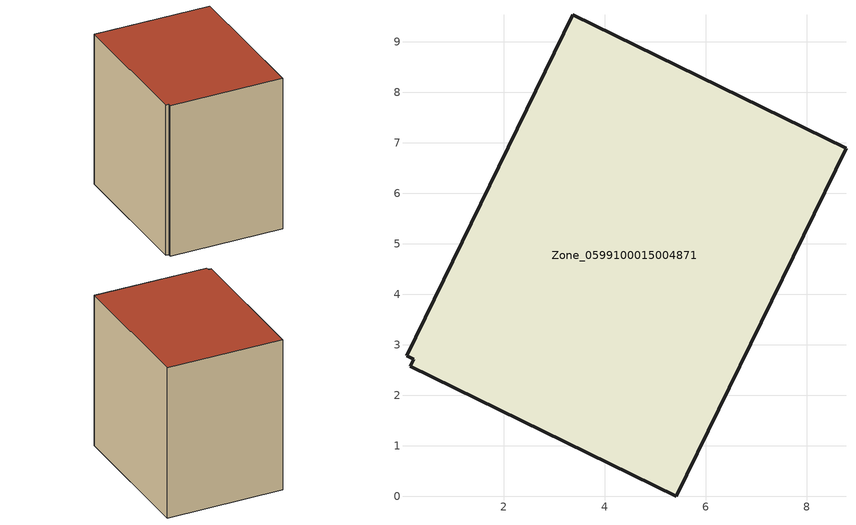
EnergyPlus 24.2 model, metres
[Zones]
Zone_0599100015004871
 floor ground (C_G): 0.15,2.57 0.21,2.71 0.07,2.79 3.36,9.54 8.78,6.9 5.41,0 z1.5
 wall outside (C_F): 5.41,0 8.78,6.9 3.36,9.54 0.07,2.79 0.21,2.71 0.15,2.57 5.41,0 z1.5:9.57
 roof outside (C_R): 0.21,2.71 0.15,2.57 5.41,0 8.78,6.9 3.36,9.54 0.07,2.79 z9.57
[BUILDING]
Pand.0599100015004871: North Axis=0; Terrain=City; Loads Convergence Tolerance Value=0.04; Temperature Convergence Tolerance Value=0.4; Solar Distribution=FullExterior; Maximum Number of Warmup Days=25; Minimum Number of Warmup Days=1
[Site:Location]
Rotterdam.The.Hague.AP_ZH_NLD Design_Conditions: Latitude=51.96; Longitude=4.45; Time Zone=1; Elevation=-4.5
[SITE:GROUNDTEMPERATURE:BUILDINGSURFACE]
18, 18, 18, 18, 18, 18, 18, 18, 18, 18, 18, 18
[MATERIAL] Thermal Absorptance=0.9; Solar Absorptance=0.7; Visible Absorptance=0.7
Name | Roughness | Thickness | Conductivity | Density | Specific Heat
G.TI.1975-1991 | MediumSmooth | 0.15 | 0.288461 | 540 | 1210
F.TI.1975-1991 | Rough | 0.3 | 0.230769 | 1920 | 840
R.TI.1975-1991 | MediumRough | 0.2 | 0.153846 | 1500 | 1000
[CONSTRUCTION]
C_G: G.TI.1975-1991
C_F: F.TI.1975-1991
C_R: R.TI.1975-1991
[ZONE]
Zone_0599100015004871: Type=1; Multiplier=1; Ceiling Height=Autocalculate; Volume=Autocalculate; Floor Area=autocalculate; Part of Total Floor Area=Yes
[ZONEINFILTRATION:DESIGNFLOWRATE]
Infil_Zone_0599100015004871: Zone or ZoneList or Space or SpaceList=Zone_0599100015004871; Schedule=AlwaysOn; Design Flow Rate Calculation Method=Flow/Area; Flow Rate per Floor Area=0.003; Constant Term Coefficient=1; Temperature Term Coefficient=0; Velocity Term Coefficient=0; Velocity Squared Term Coefficient=0
[HVACTEMPLATE:ZONE:IDEALLOADSAIRSYSTEM]
Zone_0599100015004871: Maximum Heating Supply Air Temperature=50; Minimum Cooling Supply Air Temperature=13; Maximum Heating Supply Air Humidity Ratio=0.0156; Minimum Cooling Supply Air Humidity Ratio=0.0077; Heating Limit=NoLimit; Cooling Limit=NoLimit; Dehumidification Control Type=ConstantSensibleHeatRatio; Cooling Sensible Heat Ratio=0.7; Dehumidification Setpoint=60; Humidification Control Type=None; Humidification Setpoint=30; Outdoor Air Method=None; Outdoor Air Flow Rate per Person=0.00944; Outdoor Air Flow Rate per Zone Floor Area=0; Outdoor Air Flow Rate per Zone=0; Demand Controlled Ventilation Type=None; Outdoor Air Economizer Type=NoEconomizer; Heat Recovery Type=None; Sensible Heat Recovery Effectiveness=0.7; Latent Heat Recovery Effectiveness=0.65
[ZONECONTROL:THERMOSTAT]
ThermostatControl_Zone_0599100015004871: Zone or ZoneList=Zone_0599100015004871; Control Type Schedule=DualSetpointControlType; Control 1=Thermostat_Zone_0599100015004871; Temperature Difference Between Cutout And Setpoint=0
[THERMOSTATSETPOINT:DUALSETPOINT]
Thermostat_Zone_0599100015004871: Heating Setpoint Temperature Schedule=HeatingSetpoint_Zone_0599100015004871; Cooling Setpoint Temperature Schedule=CoolingSetpoint_Zone_0599100015004871
[SCHEDULE:COMPACT]
HeatingSetpoint_Zone_0599100015004871: Through: 12/31, For: AllDays, Until: 24:00, 21
CoolingSetpoint_Zone_0599100015004871: Through: 12/31, For: AllDays, Until: 24:00, 24
DualSetpointControlType: Through: 12/31, For: AllDays, Until: 24:00, 4
AlwaysOn: Through: 12/31, For: AllDays, Until: 24:00, 1
